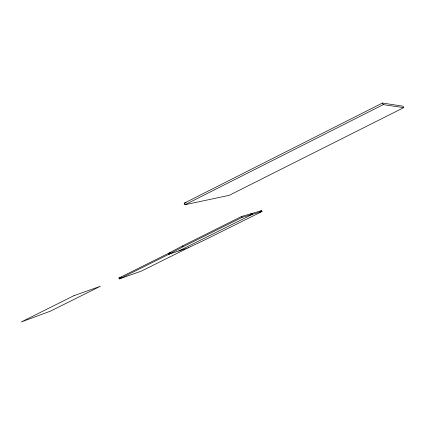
<?xml version="1.0" encoding="UTF-8"?>
<svg xmlns="http://www.w3.org/2000/svg" width="425" height="425" viewBox="0 0 425 425"><rect width="100%" height="100%" fill="white"/><g stroke="black" fill="none" stroke-linecap="round" stroke-linejoin="round"><path stroke-width="0.64" d="M182.553 245.889L168.497 253.353L168.932 254.256L182.994 246.798L242.101 217.377L262.039 211.501L261.619 210.646L241.655 216.458L182.553 245.889L182.994 246.798M184.19 203.192L382.442 103.036L403.059 106.213L403.75 107.61L229.272 195.309L184.949 204.744L184.19 203.192L186.118 202.789M184.949 204.744L383.233 104.635L403.75 107.61M119.361 278.912L168.837 254.288L188.344 247.743L141.254 271.15L119.361 278.912L118.926 278.019L168.396 253.39L170.919 252.551M250.197 214.338L251.977 213.451L252.413 214.338L178.851 250.931M259.85 211.523L261.619 210.646M262.039 211.501L206.598 239.057L188.254 247.775M118.926 278.019L121.433 277.137M382.442 103.036L383.233 104.635M241.655 216.458L242.101 217.377M168.396 253.39L168.837 254.288M74.019 295.646L21.25 321.964L50.341 311.196L100.412 286.259L74.019 295.646"/></g></svg>
